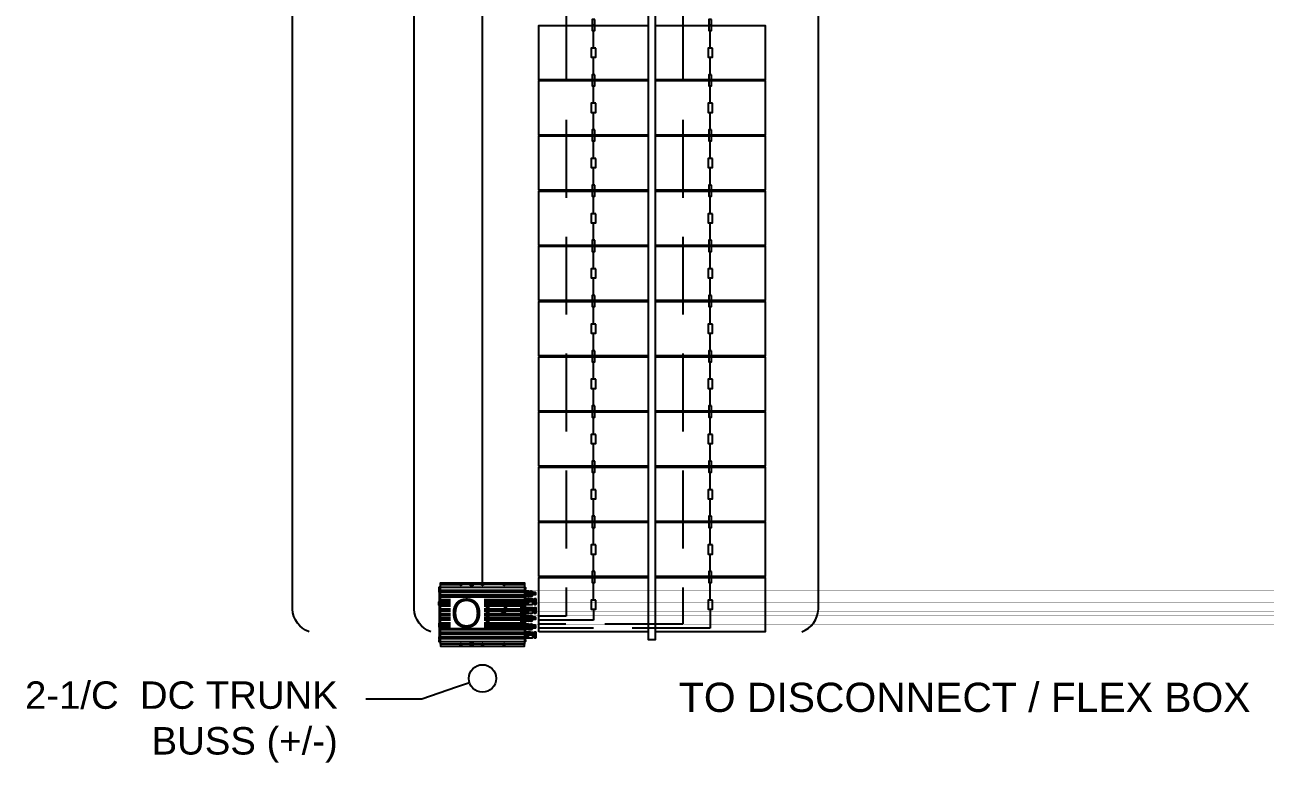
# Model space of a CAD drawing. Header units: inches. Extents: x -4 to 3761, y -12 to 63679.
# Drawn here: x 6.045 to 10.024, y 4.122 to 6.489 of the extents above; entities that cross this region are included whole.
import ezdxf
from ezdxf import colors
from ezdxf.entities.mleader import LeaderData, LeaderLine
from ezdxf.lldxf.tags import DXFTag
from ezdxf.math import Vec2, Vec3

# ---------------------------------------------------------------- set-up
doc = ezdxf.new("R2010")
doc.units = ezdxf.units.IN
doc.header["$MEASUREMENT"] = 0
doc.linetypes.add('HIDDEN', pattern=[0.375, 0.25, -0.125])
for name, color, linetype in [('E-CABL-DF', 10, 'DF_CABLE'), ('E-DC FEEDER', 10, 'DC TRUNK FEEDER'), ('E-HARN-COMP', 8, 'Continuous'), ('E-OPT', 10, 'Continuous'), ('E-TRNK-CABL-NEG', 170, 'HIDDEN'), ('E-TRUNK-CABLE-POS', 10, 'HIDDEN'), ('G-ANNO-TEXT', 1, 'Continuous'), ('PVcase PV Modules (full frames)', 142, 'Continuous')]:
    doc.layers.add(name, color=color, linetype=linetype)
doc.styles.add('NEI-A', font='arial.ttf')
doc.styles.get("Standard").update_dxf_attribs({"font": 'arial.ttf'})
tags = doc.linetypes.add('DC TRUNK FEEDER', pattern='A,0.5,-0.2,["DT",Standard,S=0.1,R=0,X=-0.1,Y=-0.05],-0.2', length=0.9).pattern_tags.tags
tags[6] = DXFTag(74, 10)
doc.linetypes.add('DF_CABLE', pattern='A,1,-0.2,["DF",Standard,S=0.1,R=0,X=-0.1,Y=-0.05],-0.2', length=1.4)

# ---------------------------------------------------------------- blocks, each defined once
blk = doc.blocks.new('HT72-18X (2x39)')
for points in [[(49978.573, 17293.928), (49978.573, 17143.993), (49979.065, 17143.993), (49979.065, 17293.928), (49978.573, 17293.928)], [(49971.076, 17182.276), (49971.076, 17185.993), (49978.573, 17185.993), (49978.573, 17182.276), (49971.076, 17182.276)], [(49979.065, 17182.276), (49979.065, 17185.993), (49986.562, 17185.993), (49986.562, 17182.276), (49979.065, 17182.276)], [(49971.076, 17178.499), (49971.076, 17182.217), (49978.573, 17182.217), (49978.573, 17178.499), (49971.076, 17178.499)], [(49979.065, 17178.499), (49979.065, 17182.217), (49986.562, 17182.217), (49986.562, 17178.499), (49979.065, 17178.499)], [(49971.076, 17174.723), (49971.076, 17178.44), (49978.573, 17178.44), (49978.573, 17174.723), (49971.076, 17174.723)], [(49979.065, 17174.723), (49979.065, 17178.44), (49986.562, 17178.44), (49986.562, 17174.723), (49979.065, 17174.723)], [(49971.076, 17170.947), (49971.076, 17174.664), (49978.573, 17174.664), (49978.573, 17170.947), (49971.076, 17170.947)], [(49979.065, 17170.947), (49979.065, 17174.664), (49986.562, 17174.664), (49986.562, 17170.947), (49979.065, 17170.947)], [(49971.076, 17167.171), (49971.076, 17170.888), (49978.573, 17170.888), (49978.573, 17167.171), (49971.076, 17167.171)], [(49979.065, 17167.171), (49979.065, 17170.888), (49986.562, 17170.888), (49986.562, 17167.171), (49979.065, 17167.171)], [(49971.076, 17163.394), (49971.076, 17167.112), (49978.573, 17167.112), (49978.573, 17163.394), (49971.076, 17163.394)], [(49979.065, 17163.394), (49979.065, 17167.112), (49986.562, 17167.112), (49986.562, 17163.394), (49979.065, 17163.394)], [(49971.076, 17159.618), (49971.076, 17163.335), (49978.573, 17163.335), (49978.573, 17159.618), (49971.076, 17159.618)], [(49979.065, 17159.618), (49979.065, 17163.335), (49986.562, 17163.335), (49986.562, 17159.618), (49979.065, 17159.618)], [(49971.076, 17155.842), (49971.076, 17159.559), (49978.573, 17159.559), (49978.573, 17155.842), (49971.076, 17155.842)], [(49979.065, 17155.842), (49979.065, 17159.559), (49986.562, 17159.559), (49986.562, 17155.842), (49979.065, 17155.842)], [(49971.076, 17152.066), (49971.076, 17155.783), (49978.573, 17155.783), (49978.573, 17152.066), (49971.076, 17152.066)], [(49979.065, 17152.066), (49979.065, 17155.783), (49986.562, 17155.783), (49986.562, 17152.066), (49979.065, 17152.066)], [(49971.076, 17148.289), (49971.076, 17152.007), (49978.573, 17152.007), (49978.573, 17148.289), (49971.076, 17148.289)], [(49979.065, 17148.289), (49979.065, 17152.007), (49986.562, 17152.007), (49986.562, 17148.289), (49979.065, 17148.289)], [(49971.076, 17144.513), (49971.076, 17148.23), (49978.573, 17148.23), (49978.573, 17144.513), (49971.076, 17144.513)], [(49979.065, 17144.513), (49979.065, 17148.23), (49986.562, 17148.23), (49986.562, 17144.513), (49979.065, 17144.513)]]:
    blk.add_lwpolyline(points)
blk = doc.blocks.new('_DotBlank')
at = {"color": 0, "linetype": 'ByBlock', "lineweight": -2}
blk.add_line((-0.5, 0), (-1, 0), dxfattribs=at)
blk.add_circle((0, 0), 0.5, dxfattribs=at)
blk = doc.blocks.new('AMPT-OPTIMIZER')
at = {"layer": 'E-OPT'}
for p, q in [((6.025, 3.759), (6.171, 3.765)), ((6.171, 3.395), (6.171, 3.407)), ((5.883, 3.023), (5.87, 3.023)), ((6.045, 3.13), (6.532, 3.13)), ((6.045, 3.042), (6.532, 3.042)), ((6.532, 3.033), (6.045, 3.033)), ((6.399, 2.897), (6.301, 2.897)), ((5.883, 2.428), (5.87, 2.428)), ((6.025, 2.075), (6.171, 2.081)), ((6.045, 2.534), (6.532, 2.534)), ((6.045, 2.447), (6.532, 2.447)), ((6.532, 2.438), (6.045, 2.438)), ((6.171, 1.71), (6.171, 1.723)), ((6.399, 2.302), (6.301, 2.302)), ((6.025, 1.495), (6.171, 1.5)), ((6.045, 0.85), (6.532, 0.85)), ((6.171, 1.13), (6.171, 1.143)), ((5.883, 0.744), (5.87, 0.744)), ((6.045, 0.763), (6.532, 0.763)), ((6.532, 0.753), (6.045, 0.753)), ((6.399, 0.618), (6.301, 0.618))]:
    blk.add_line(p, q, dxfattribs=at)
for points in [[(0, 4.218), (0, 4.34), (5.73, 4.34), (5.73, 4.218)], [(-0.089, 4.013), (-0.131, 4.013), (-0.131, 3.905), (-0.089, 3.905)], [(-0.089, 3.824), (-0.131, 3.824), (-0.131, 3.717), (-0.089, 3.717)], [(-0.028, 4.028), (0, 4.028)], [(1.325, 0.123), (0, 0.123), (0, 4.218), (1.325, 4.218)], [(0, 4.031), (5.73, 4.031)], [(0, 3.836), (5.73, 3.836)], [(0, 3.805), (5.73, 3.805)], [(0, 3.774), (5.73, 3.774)], [(0, 3.744), (5.73, 3.744)], [(0, 3.713), (5.73, 3.713)], [(0, 3.524), (5.73, 3.524)], [(0, 3.485), (5.73, 3.485)], [(0, 3.453), (5.73, 3.453)], [(0, 3.422), (5.73, 3.422)], [(2.027, 4.218), (1.448, 4.218)], [(2.805, 4.218), (2.226, 4.218)], [(4.28, 4.218), (2.928, 4.218)], [(4.403, 4.218), (5.73, 4.218), (5.73, 0.123), (4.403, 0.123)], [(5.73, 4.037), (5.775, 4.037), (5.775, 0.305), (5.73, 0.305)], [(5.775, 4.013), (5.817, 4.013), (5.817, 3.905), (5.775, 3.905)], [(5.775, 3.824), (5.817, 3.824), (5.817, 3.717), (5.775, 3.717)], [(5.9, 3.444), (5.971, 3.444), (5.971, 3.64), (5.9, 3.64)], [(6.112, 3.683), (6.112, 3.549), (6.112, 3.489)], [(6.171, 3.725), (6.171, 3.777), (6.196, 3.778)], [(6.196, 3.726), (6.196, 3.778), (6.254, 3.756), (6.254, 3.704)], [(-0.089, 2.924), (-0.131, 2.924), (-0.131, 3.032), (-0.089, 3.032)], [(-0.089, 2.8), (-0.131, 2.8), (-0.131, 2.907), (-0.089, 2.907)], [(0, 3.383), (5.73, 3.383)], [(0, 3.199), (5.73, 3.199)], [(0, 3.165), (5.73, 3.165)], [(0, 3.132), (5.73, 3.132)], [(0, 3.097), (5.73, 3.097)], [(0, 3.041), (5.73, 3.041)], [(0, 2.932), (5.73, 2.932)], [(0, 2.908), (5.73, 2.908)], [(0, 2.877), (5.73, 2.877)], [(0, 2.843), (5.73, 2.843)], [(0, 2.808), (5.73, 2.808)], [(0, 2.782), (5.73, 2.782)], [(0, 2.746), (5.73, 2.746)], [(0, 2.548), (5.73, 2.548)], [(5.775, 2.92), (5.817, 2.92), (5.817, 2.813), (5.775, 2.813)], [(5.87, 3.035), (5.87, 3.036), (5.855, 3.036)], [(5.897, 3.036), (5.883, 3.036), (5.883, 3.035)], [(0, 2.514), (5.73, 2.514)], [(0, 2.485), (5.73, 2.485)], [(0, 2.455), (5.73, 2.455)], [(0, 2.421), (5.73, 2.421)], [(0, 2.241), (5.73, 2.241)], [(0, 2.211), (5.73, 2.211)], [(0, 2.173), (5.73, 2.173)], [(0, 2.135), (5.73, 2.135)], [(0, 2.104), (5.73, 2.104)], [(0, 1.925), (5.73, 1.925)], [(0, 1.891), (5.73, 1.891)], [(0, 1.861), (5.73, 1.861)], [(0, 1.832), (5.73, 1.832)], [(0, 1.797), (5.73, 1.797)], [(5.87, 2.439), (5.87, 2.441), (5.855, 2.441)], [(5.897, 2.441), (5.883, 2.441), (5.883, 2.439)], [(5.9, 1.76), (5.971, 1.76), (5.971, 1.956), (5.9, 1.956)], [(6.112, 1.999), (6.112, 1.865), (6.112, 1.805)], [(6.171, 2.041), (6.171, 2.093), (6.196, 2.094)], [(6.196, 2.042), (6.196, 2.094), (6.254, 2.071), (6.254, 2.02)], [(-0.089, 1.541), (-0.131, 1.541), (-0.131, 1.434), (-0.089, 1.434)], [(-0.089, 1.417), (-0.131, 1.417), (-0.131, 1.31), (-0.089, 1.31)], [(0, 1.599), (5.73, 1.599)], [(0, 1.563), (5.73, 1.563)], [(0, 1.537), (5.73, 1.537)], [(0, 1.503), (5.73, 1.503)], [(0, 1.469), (5.73, 1.469)], [(0, 1.437), (5.73, 1.437)], [(0, 1.414), (5.73, 1.414)], [(0, 1.304), (5.73, 1.304)], [(0, 1.248), (5.73, 1.248)], [(0, 1.213), (5.73, 1.213)], [(0, 1.181), (5.73, 1.181)], [(0, 1.146), (5.73, 1.146)], [(0, 0.962), (5.73, 0.962)], [(0, 0.923), (5.73, 0.923)], [(0, 0.892), (5.73, 0.892)], [(0, 0.861), (5.73, 0.861)], [(5.775, 1.527), (5.817, 1.527), (5.817, 1.42), (5.775, 1.42)], [(5.9, 1.18), (5.971, 1.18), (5.971, 1.376), (5.9, 1.376)], [(6.112, 1.419), (6.112, 1.285), (6.112, 1.225)], [(6.171, 1.461), (6.171, 1.513), (6.196, 1.514)], [(6.196, 1.462), (6.196, 1.514), (6.254, 1.491), (6.254, 1.44)], [(-0.089, 0.624), (-0.131, 0.624), (-0.131, 0.517), (-0.089, 0.517)], [(-0.089, 0.433), (-0.131, 0.433), (-0.131, 0.326), (-0.089, 0.326)], [(-0.028, 0.313), (0, 0.313)], [(0, 0.822), (5.73, 0.822)], [(0, 0.633), (5.73, 0.633)], [(0, 0.602), (5.73, 0.602)], [(0, 0.571), (5.73, 0.571)], [(0, 0.54), (5.73, 0.54)], [(0, 0.51), (5.73, 0.51)], [(0, 0.311), (5.73, 0.311)], [(0, 0.123), (0, 0), (5.73, 0), (5.73, 0.123)], [(2.027, 0.123), (1.448, 0.123)], [(2.805, 0.123), (2.226, 0.123)], [(4.28, 0.123), (2.928, 0.123)], [(5.775, 0.624), (5.817, 0.624), (5.817, 0.517), (5.775, 0.517)], [(5.775, 0.433), (5.817, 0.433), (5.817, 0.326), (5.775, 0.326)], [(5.87, 0.755), (5.87, 0.757), (5.855, 0.757)], [(5.897, 0.757), (5.883, 0.757), (5.883, 0.755)]]:
    blk.add_lwpolyline(points, dxfattribs=at)
for points in [[(-0.028, 0.305), (-0.028, 4.037), (-0.089, 4.037), (-0.089, 0.305)], [(5.869, 3.553), (5.869, 3.592), (5.882, 3.592), (5.882, 3.553)], [(1.443, 2.652), (1.478, 2.652), (1.478, 2.634), (1.443, 2.634), (1.443, 2.6), (1.426, 2.6), (1.426, 2.634), (1.391, 2.634), (1.391, 2.652), (1.426, 2.652), (1.426, 2.686), (1.443, 2.686)], [(1.994, 2.652), (2.029, 2.652), (2.029, 2.634), (1.994, 2.634), (1.994, 2.6), (1.977, 2.6), (1.977, 2.634), (1.942, 2.634), (1.942, 2.652), (1.977, 2.652), (1.977, 2.686), (1.994, 2.686)], [(5.855, 3.046), (5.855, 3.035), (5.87, 3.035), (5.87, 3.022), (5.883, 3.022), (5.883, 3.035), (5.897, 3.035), (5.897, 3.046), (5.883, 3.046), (5.883, 3.06), (5.87, 3.06), (5.87, 3.046)], [(1.443, 1.689), (1.478, 1.689), (1.478, 1.706), (1.443, 1.706), (1.443, 1.741), (1.426, 1.741), (1.426, 1.706), (1.391, 1.706), (1.391, 1.689), (1.426, 1.689), (1.426, 1.654), (1.443, 1.654)], [(1.994, 1.689), (2.029, 1.689), (2.029, 1.706), (1.994, 1.706), (1.994, 1.741), (1.977, 1.741), (1.977, 1.706), (1.942, 1.706), (1.942, 1.689), (1.977, 1.689), (1.977, 1.654), (1.994, 1.654)], [(5.855, 2.451), (5.855, 2.439), (5.87, 2.439), (5.87, 2.426), (5.883, 2.426), (5.883, 2.439), (5.897, 2.439), (5.897, 2.451), (5.883, 2.451), (5.883, 2.465), (5.87, 2.465), (5.87, 2.451)], [(5.869, 1.869), (5.869, 1.908), (5.882, 1.908), (5.882, 1.869)], [(5.869, 1.289), (5.869, 1.327), (5.882, 1.327), (5.882, 1.289)], [(5.855, 0.767), (5.855, 0.755), (5.87, 0.755), (5.87, 0.742), (5.883, 0.742), (5.883, 0.755), (5.897, 0.755), (5.897, 0.767), (5.883, 0.767), (5.883, 0.781), (5.87, 0.781), (5.87, 0.767)]]:
    blk.add_lwpolyline(points, close=True, dxfattribs=at)
for points in [[(6.025, 3.707), (6.177, 3.713), (6.171, 3.725), (6.196, 3.726), (6.254, 3.704), (6.254, 3.699, -0.417336), (6.248, 3.693), (6.029, 3.684, 0.407505), (6.025, 3.681)], [(6.025, 3.413), (6.177, 3.407), (6.171, 3.395), (6.196, 3.394), (6.254, 3.416), (6.254, 3.421, 0.417361), (6.248, 3.427), (6.029, 3.436, -0.407434), (6.025, 3.439)], [(6.025, 2.023), (6.177, 2.029), (6.171, 2.041), (6.196, 2.042), (6.254, 2.02), (6.254, 2.015, -0.417336), (6.248, 2.009), (6.029, 2, 0.407505), (6.025, 1.996)], [(6.025, 1.728), (6.177, 1.723), (6.171, 1.71), (6.196, 1.71), (6.254, 1.732), (6.254, 1.737, 0.417361), (6.248, 1.743), (6.029, 1.751, -0.407434), (6.025, 1.755)], [(6.025, 1.443), (6.177, 1.449), (6.171, 1.461), (6.196, 1.462), (6.254, 1.44), (6.254, 1.434, -0.417336), (6.248, 1.428), (6.029, 1.42, 0.407505), (6.025, 1.416)], [(6.025, 1.148), (6.177, 1.143), (6.171, 1.13), (6.196, 1.129), (6.254, 1.152), (6.254, 1.157, 0.417361), (6.248, 1.163), (6.029, 1.171, -0.407434), (6.025, 1.175)]]:
    blk.add_lwpolyline(points, format="xyb", dxfattribs=at)
for centre, radius in [((1.386, 4.218), 0.0616), ((2.126, 4.218), 0.0994), ((2.126, 4.218), 0.0473), ((2.866, 4.218), 0.0616), ((4.341, 4.218), 0.0616), ((2.126, 4.218), 0.0136), ((5.874, 3.572), 0.0426), ((1.435, 2.643), 0.0939), ((1.986, 2.643), 0.0939), ((5.877, 3.04), 0.0426), ((1.435, 1.697), 0.0939), ((1.986, 1.697), 0.0939), ((5.874, 1.888), 0.0426), ((5.877, 2.444), 0.0426), ((5.874, 1.308), 0.0426), ((1.386, 0.123), 0.0616), ((2.126, 0.123), 0.0994), ((2.126, 0.123), 0.0473), ((2.126, 0.123), 0.0136), ((2.866, 0.123), 0.0616), ((4.341, 0.123), 0.0616), ((5.877, 0.76), 0.0426)]:
    blk.add_circle(centre, radius, dxfattribs=at)
for points, degree, knots in [([(5.817, 3.781), (6.025, 3.781), (6.025, 3.691), (6.025, 3.685), (6.025, 3.588), (6.025, 3.496), (6.025, 3.399), (6.025, 3.395), (6.025, 3.39), (5.775, 3.39)], 1, [0.137833, 0.137833, 0.8295, 1.8295, 2.8295, 3.8295, 4.781137, 5.781137, 6.781137, 7.781137, 8.528711, 8.528711]), ([(5.9, 3.606), (5.9, 3.617), (5.9, 3.629), (5.9, 3.64), (5.892, 3.644), (5.876, 3.652), (5.842, 3.667), (5.817, 3.678), (5.8, 3.685), (5.8, 3.686), (5.798, 3.686), (5.795, 3.688), (5.794, 3.689), (5.793, 3.69), (5.793, 3.691), (5.793, 3.691), (5.793, 3.592), (5.793, 3.494), (5.793, 3.395), (5.793, 3.395), (5.793, 3.395), (5.794, 3.396), (5.796, 3.397), (5.798, 3.398), (5.8, 3.399), (5.8, 3.399), (5.817, 3.406), (5.842, 3.417), (5.876, 3.432), (5.892, 3.44), (5.9, 3.444), (5.9, 3.475), (5.9, 3.507), (5.9, 3.539)], 3, [0, 0, 0, 0, 0.175489, 0.175489, 0.175489, 0.425436, 0.675194, 1.175489, 1.175489, 1.175489, 1.339863, 1.811084, 1.995544, 2.099777, 2.175489, 2.175489, 2.175489, 3.175489, 3.175489, 3.175489, 3.20703, 3.28519, 3.460771, 3.984033, 4.175489, 4.175489, 4.175489, 4.676213, 4.925949, 5.175489, 5.175489, 5.175489, 5.657834, 5.657834, 5.657834, 5.657834]), ([(5.971, 3.64), (5.976, 3.636), (5.986, 3.629), (6, 3.616), (6.011, 3.605), (6.02, 3.596), (6.024, 3.591), (6.025, 3.588), (6.025, 3.557), (6.025, 3.527), (6.025, 3.496), (6.024, 3.493), (6.02, 3.489), (6.012, 3.479), (6, 3.468), (5.986, 3.456), (5.976, 3.448), (5.971, 3.444)], 3, [0, 0, 0, 0, 0.249655, 0.499064, 0.749429, 0.874826, 1, 1, 1, 2, 2, 2, 2.121887, 2.244534, 2.492906, 2.745645, 3, 3, 3, 3]), ([(6.496, 3.659), (6.496, 3.659), (6.496, 3.659), (6.496, 3.658), (6.496, 3.657), (6.496, 3.655), (6.496, 3.654), (6.496, 3.653), (6.496, 3.655), (6.497, 3.657), (6.496, 3.66), (6.496, 3.663), (6.495, 3.664), (6.494, 3.665), (6.493, 3.667), (6.491, 3.668), (6.49, 3.668), (6.489, 3.668), (6.487, 3.669), (6.486, 3.669), (6.486, 3.669), (6.366, 3.669), (6.246, 3.669), (6.125, 3.669)], 3, [0, 0, 0, 0, 0.00679, 0.082907, 0.273787, 0.579512, 1, 1, 1, 1.184323, 1.369552, 1.431018, 1.494647, 1.57509, 1.669545, 1.75354, 1.803206, 1.860768, 1.942971, 2, 2, 2, 3, 3, 3, 3]), ([(6.125, 3.638), (6.246, 3.638), (6.366, 3.638), (6.486, 3.638), (6.487, 3.638), (6.488, 3.638), (6.49, 3.638), (6.491, 3.639), (6.493, 3.64), (6.494, 3.641), (6.495, 3.642), (6.496, 3.644), (6.497, 3.648), (6.497, 3.651), (6.496, 3.653), (6.496, 3.652), (6.496, 3.649), (6.496, 3.644), (6.496, 3.639), (6.496, 3.635), (6.496, 3.631), (6.496, 3.626), (6.496, 3.62), (6.496, 3.614), (6.496, 3.607), (6.496, 3.6), (6.496, 3.592), (6.496, 3.585), (6.496, 3.578), (6.496, 3.571), (6.496, 3.565), (6.496, 3.56), (6.496, 3.558), (6.496, 3.555), (6.496, 3.55), (6.496, 3.542), (6.496, 3.536), (6.496, 3.532), (6.496, 3.529), (6.496, 3.525), (6.496, 3.522), (6.496, 3.519), (6.496, 3.516), (6.496, 3.514), (6.496, 3.513), (6.496, 3.513), (6.496, 3.513)], 3, [0, 0, 0, 0, 1, 1, 1, 1.083046, 1.158085, 1.262935, 1.337098, 1.402233, 1.482349, 1.555826, 1.696592, 2, 2, 2, 2.04231, 2.094742, 2.1573, 2.195082, 2.234864, 2.276646, 2.343067, 2.413996, 2.488015, 2.563526, 2.640518, 2.718997, 2.791295, 2.862229, 2.931799, 3, 3, 3, 3.1834, 3.352569, 3.507508, 3.584771, 3.655787, 3.720526, 3.805907, 3.877192, 3.933172, 3.972439, 3.994995, 4, 4, 4, 4]), ([(6.495, 3.507), (6.494, 3.507), (6.494, 3.506), (6.493, 3.505), (6.491, 3.504), (6.489, 3.503), (6.487, 3.503), (6.486, 3.503), (6.486, 3.503), (6.366, 3.503), (6.246, 3.503), (6.125, 3.503)], 3, [0, 0, 0, 0, 0.056801, 0.266575, 0.453065, 0.690822, 0.873365, 1, 1, 1, 2, 2, 2, 2]), ([(6.495, 3.665), (6.495, 3.665), (6.495, 3.664), (6.495, 3.663), (6.496, 3.663), (6.496, 3.662), (6.496, 3.661), (6.496, 3.66), (6.496, 3.66), (6.496, 3.659), (6.496, 3.659)], 3, [0, 0, 0, 0, 0.122148, 0.248297, 0.373015, 0.498504, 0.624821, 0.749092, 0.874878, 1, 1, 1, 1]), ([(6.496, 3.513), (6.496, 3.513), (6.496, 3.512), (6.496, 3.511), (6.496, 3.511), (6.496, 3.51), (6.496, 3.509), (6.495, 3.508), (6.495, 3.508), (6.495, 3.507), (6.495, 3.507)], 3, [0, 0, 0, 0, 0.125061, 0.250714, 0.374997, 0.501326, 0.626689, 0.751419, 0.874759, 1, 1, 1, 1]), ([(6.405, 3.219), (6.405, 3.218), (6.405, 3.216), (6.405, 3.183), (6.301, 3.183), (6.301, 3.195), (6.301, 3.204), (6.282, 3.224), (5.775, 3.224)], 1, [0, 0, 1, 2, 3, 4, 5, 6, 7, 7.955035, 7.955035]), ([(6.405, 2.624), (6.405, 2.623), (6.405, 2.62), (6.405, 2.588), (6.301, 2.588), (6.301, 2.6), (6.301, 2.609), (6.282, 2.628), (5.775, 2.628)], 1, [0, 0, 1, 2, 3, 4, 5, 6, 7, 7.955035, 7.955035]), ([(5.928, 3.173), (5.912, 3.181), (5.881, 3.196), (5.85, 3.209), (5.834, 3.216), (5.833, 3.216), (5.832, 3.217), (5.83, 3.217), (5.828, 3.219), (5.827, 3.219), (5.827, 3.219), (5.827, 3.219), (5.827, 3.127), (5.827, 3.034), (5.827, 2.942), (5.827, 2.942), (5.827, 2.942), (5.828, 2.943), (5.829, 2.945), (5.832, 2.946), (5.833, 2.947), (5.834, 2.947), (5.85, 2.954), (5.881, 2.967), (5.912, 2.982), (5.928, 2.989), (5.967, 2.989), (6.006, 2.989), (6.045, 2.989), (6.045, 3.051), (6.045, 3.112), (6.045, 3.173), (6.006, 3.173), (5.967, 3.173), (5.928, 3.173), (5.928, 3.112), (5.928, 3.051), (5.928, 2.989)], 3, [0, 0, 0, 0, 0.499249, 1, 1, 1, 1.191456, 1.714328, 1.889909, 1.968408, 2, 2, 2, 3, 3, 3, 3.075721, 3.180211, 3.36466, 3.835604, 4, 4, 4, 4.500323, 5, 5, 5, 6, 6, 6, 7, 7, 7, 8, 8, 8, 9, 9, 9, 9]), ([(5.928, 2.578), (5.912, 2.585), (5.881, 2.6), (5.85, 2.614), (5.834, 2.62), (5.833, 2.62), (5.832, 2.621), (5.83, 2.622), (5.828, 2.623), (5.827, 2.623), (5.827, 2.624), (5.827, 2.624), (5.827, 2.531), (5.827, 2.439), (5.827, 2.346), (5.827, 2.346), (5.827, 2.347), (5.828, 2.348), (5.829, 2.349), (5.832, 2.351), (5.833, 2.351), (5.834, 2.351), (5.85, 2.358), (5.881, 2.372), (5.912, 2.386), (5.928, 2.394), (5.967, 2.394), (6.006, 2.394), (6.045, 2.394), (6.045, 2.455), (6.045, 2.517), (6.045, 2.578), (6.006, 2.578), (5.967, 2.578), (5.928, 2.578), (5.928, 2.517), (5.928, 2.455), (5.928, 2.394)], 3, [0, 0, 0, 0, 0.499249, 1, 1, 1, 1.191456, 1.714328, 1.889909, 1.968408, 2, 2, 2, 3, 3, 3, 3.075721, 3.180211, 3.36466, 3.835604, 4, 4, 4, 4.500323, 5, 5, 5, 6, 6, 6, 7, 7, 7, 8, 8, 8, 9, 9, 9, 9]), ([(6.282, 3.224), (6.282, 3.222), (6.282, 3.221), (6.282, 3.219), (6.282, 3.219), (6.282, 3.219), (6.283, 3.218), (6.283, 3.217), (6.284, 3.216), (6.284, 3.216), (6.29, 3.209), (6.296, 3.202), (6.301, 3.195)], 3, [0, 0, 0, 0, 1, 1, 1, 1.133744, 1.328934, 1.783703, 2, 2, 2, 3, 3, 3, 3]), ([(6.301, 2.967), (6.296, 2.96), (6.29, 2.954), (6.284, 2.947), (6.284, 2.947), (6.283, 2.946), (6.282, 2.944), (6.282, 2.943), (6.282, 2.942), (6.282, 2.942), (6.282, 2.913), (6.282, 2.885), (6.282, 2.857), (6.288, 2.863), (6.295, 2.87), (6.301, 2.876), (6.301, 2.907), (6.301, 2.937), (6.301, 2.967), (6.301, 2.971), (6.301, 2.975), (6.301, 2.979), (6.336, 2.979), (6.37, 2.979), (6.405, 2.979)], 3, [0, 0, 0, 0, 1, 1, 1, 1.158896, 1.546272, 1.765764, 2, 2, 2, 3, 3, 3, 4, 4, 4, 5, 5, 5, 6, 6, 6, 7, 7, 7, 7]), ([(6.282, 2.628), (6.282, 2.627), (6.282, 2.625), (6.282, 2.624), (6.282, 2.624), (6.282, 2.623), (6.283, 2.622), (6.283, 2.621), (6.284, 2.62), (6.284, 2.62), (6.29, 2.614), (6.296, 2.607), (6.301, 2.6)], 3, [0, 0, 0, 0, 1, 1, 1, 1.133744, 1.328934, 1.783703, 2, 2, 2, 3, 3, 3, 3]), ([(5.775, 2.097), (6.025, 2.097), (6.025, 2.007), (6.025, 2.001), (6.025, 1.904), (6.025, 1.812), (6.025, 1.715), (6.025, 1.711), (6.025, 1.706), (5.775, 1.706)], 1, [0, 0, 0.8295, 1.8295, 2.8295, 3.8295, 4.781137, 5.781137, 6.781137, 7.781137, 8.528711, 8.528711]), ([(5.9, 1.922), (5.9, 1.933), (5.9, 1.945), (5.9, 1.956), (5.892, 1.96), (5.876, 1.968), (5.842, 1.983), (5.817, 1.994), (5.8, 2.001), (5.8, 2.001), (5.798, 2.002), (5.795, 2.003), (5.794, 2.005), (5.793, 2.006), (5.793, 2.007), (5.793, 2.007), (5.793, 1.908), (5.793, 1.81), (5.793, 1.711), (5.793, 1.711), (5.793, 1.711), (5.794, 1.712), (5.796, 1.713), (5.798, 1.714), (5.8, 1.714), (5.8, 1.715), (5.817, 1.722), (5.842, 1.733), (5.876, 1.748), (5.892, 1.756), (5.9, 1.76), (5.9, 1.791), (5.9, 1.823), (5.9, 1.854)], 3, [0, 0, 0, 0, 0.175489, 0.175489, 0.175489, 0.425436, 0.675194, 1.175489, 1.175489, 1.175489, 1.339863, 1.811084, 1.995544, 2.099777, 2.175489, 2.175489, 2.175489, 3.175489, 3.175489, 3.175489, 3.20703, 3.28519, 3.460771, 3.984033, 4.175489, 4.175489, 4.175489, 4.676213, 4.925949, 5.175489, 5.175489, 5.175489, 5.657834, 5.657834, 5.657834, 5.657834]), ([(5.971, 1.956), (5.976, 1.952), (5.986, 1.944), (6, 1.932), (6.011, 1.921), (6.02, 1.912), (6.024, 1.907), (6.025, 1.904), (6.025, 1.873), (6.025, 1.843), (6.025, 1.812), (6.024, 1.809), (6.02, 1.805), (6.012, 1.795), (6, 1.784), (5.986, 1.772), (5.976, 1.764), (5.971, 1.76)], 3, [0, 0, 0, 0, 0.249655, 0.499064, 0.749429, 0.874826, 1, 1, 1, 2, 2, 2, 2.121887, 2.244534, 2.492906, 2.745645, 3, 3, 3, 3]), ([(6.496, 1.975), (6.496, 1.975), (6.496, 1.975), (6.496, 1.974), (6.496, 1.973), (6.496, 1.971), (6.496, 1.97), (6.496, 1.969), (6.496, 1.97), (6.497, 1.973), (6.496, 1.976), (6.496, 1.978), (6.495, 1.98), (6.494, 1.981), (6.493, 1.983), (6.491, 1.983), (6.49, 1.984), (6.489, 1.984), (6.487, 1.985), (6.486, 1.985), (6.486, 1.985), (6.366, 1.985), (6.246, 1.985), (6.125, 1.985)], 3, [0, 0, 0, 0, 0.00679, 0.082907, 0.273787, 0.579512, 1, 1, 1, 1.184323, 1.369552, 1.431018, 1.494647, 1.57509, 1.669545, 1.75354, 1.803206, 1.860768, 1.942971, 2, 2, 2, 3, 3, 3, 3]), ([(6.125, 1.954), (6.246, 1.954), (6.366, 1.954), (6.486, 1.954), (6.487, 1.954), (6.488, 1.954), (6.49, 1.954), (6.491, 1.955), (6.493, 1.956), (6.494, 1.957), (6.495, 1.958), (6.496, 1.96), (6.497, 1.964), (6.497, 1.967), (6.496, 1.969), (6.496, 1.968), (6.496, 1.965), (6.496, 1.96), (6.496, 1.955), (6.496, 1.951), (6.496, 1.947), (6.496, 1.942), (6.496, 1.936), (6.496, 1.93), (6.496, 1.923), (6.496, 1.915), (6.496, 1.908), (6.496, 1.901), (6.496, 1.894), (6.496, 1.887), (6.496, 1.88), (6.496, 1.876), (6.496, 1.874), (6.496, 1.871), (6.496, 1.866), (6.496, 1.858), (6.496, 1.852), (6.496, 1.848), (6.496, 1.844), (6.496, 1.841), (6.496, 1.838), (6.496, 1.835), (6.496, 1.832), (6.496, 1.83), (6.496, 1.829), (6.496, 1.829), (6.496, 1.829)], 3, [0, 0, 0, 0, 1, 1, 1, 1.083046, 1.158085, 1.262935, 1.337098, 1.402233, 1.482349, 1.555826, 1.696592, 2, 2, 2, 2.04231, 2.094742, 2.1573, 2.195082, 2.234864, 2.276646, 2.343067, 2.413996, 2.488015, 2.563526, 2.640518, 2.718997, 2.791295, 2.862229, 2.931799, 3, 3, 3, 3.1834, 3.352569, 3.507508, 3.584771, 3.655787, 3.720526, 3.805907, 3.877192, 3.933172, 3.972439, 3.994995, 4, 4, 4, 4]), ([(6.495, 1.823), (6.494, 1.823), (6.494, 1.822), (6.493, 1.821), (6.491, 1.82), (6.489, 1.819), (6.487, 1.819), (6.486, 1.819), (6.486, 1.819), (6.366, 1.819), (6.246, 1.819), (6.125, 1.819)], 3, [0, 0, 0, 0, 0.056801, 0.266575, 0.453065, 0.690822, 0.873365, 1, 1, 1, 2, 2, 2, 2]), ([(6.301, 2.372), (6.296, 2.365), (6.29, 2.358), (6.284, 2.351), (6.284, 2.351), (6.283, 2.35), (6.282, 2.349), (6.282, 2.347), (6.282, 2.347), (6.282, 2.346), (6.282, 2.318), (6.282, 2.29), (6.282, 2.261), (6.288, 2.268), (6.295, 2.275), (6.301, 2.281), (6.301, 2.311), (6.301, 2.341), (6.301, 2.372), (6.301, 2.376), (6.301, 2.38), (6.301, 2.384), (6.336, 2.384), (6.37, 2.384), (6.405, 2.384)], 3, [0, 0, 0, 0, 1, 1, 1, 1.158896, 1.546272, 1.765764, 2, 2, 2, 3, 3, 3, 4, 4, 4, 5, 5, 5, 6, 6, 6, 7, 7, 7, 7]), ([(6.495, 1.981), (6.495, 1.98), (6.495, 1.98), (6.495, 1.979), (6.496, 1.979), (6.496, 1.978), (6.496, 1.977), (6.496, 1.976), (6.496, 1.975), (6.496, 1.975), (6.496, 1.975)], 3, [0, 0, 0, 0, 0.122148, 0.248297, 0.373015, 0.498504, 0.624821, 0.749092, 0.874878, 1, 1, 1, 1]), ([(6.496, 1.829), (6.496, 1.829), (6.496, 1.828), (6.496, 1.827), (6.496, 1.826), (6.496, 1.826), (6.496, 1.825), (6.495, 1.824), (6.495, 1.823), (6.495, 1.823), (6.495, 1.823)], 3, [0, 0, 0, 0, 0.125061, 0.250714, 0.374997, 0.501326, 0.626689, 0.751419, 0.874759, 1, 1, 1, 1]), ([(5.817, 1.517), (6.025, 1.517), (6.025, 1.427), (6.025, 1.421), (6.025, 1.324), (6.025, 1.232), (6.025, 1.135), (6.025, 1.131), (6.025, 1.126), (5.775, 1.126)], 1, [0.137833, 0.137833, 0.8295, 1.8295, 2.8295, 3.8295, 4.781137, 5.781137, 6.781137, 7.781137, 8.528711, 8.528711]), ([(6.405, 0.94), (6.405, 0.938), (6.405, 0.936), (6.405, 0.904), (6.301, 0.904), (6.301, 0.916), (6.301, 0.924), (6.282, 0.944), (5.775, 0.944)], 1, [0, 0, 1, 2, 3, 4, 5, 6, 7, 7.955035, 7.955035]), ([(5.793, 1.131), (5.793, 1.131), (5.793, 1.131), (5.794, 1.132), (5.796, 1.133), (5.798, 1.134), (5.8, 1.134), (5.8, 1.135), (5.817, 1.142), (5.842, 1.152), (5.876, 1.168), (5.892, 1.176), (5.9, 1.18), (5.9, 1.211), (5.9, 1.243), (5.9, 1.274)], 3, [2, 2, 2, 2, 2.031541, 2.109701, 2.285282, 2.808544, 3, 3, 3, 3.500724, 3.75046, 4, 4, 4, 4.482346, 4.482346, 4.482346, 4.482346]), ([(5.9, 1.342), (5.9, 1.353), (5.9, 1.365), (5.9, 1.376), (5.892, 1.38), (5.876, 1.388), (5.843, 1.403), (5.819, 1.413), (5.803, 1.42)], 3, [4.824511, 4.824511, 4.824511, 4.824511, 5, 5, 5, 5.249947, 5.499706, 5.975484, 5.975484, 5.975484, 5.975484]), ([(5.928, 0.894), (5.912, 0.901), (5.881, 0.916), (5.85, 0.929), (5.834, 0.936), (5.833, 0.936), (5.832, 0.937), (5.83, 0.938), (5.828, 0.939), (5.827, 0.939), (5.827, 0.94), (5.827, 0.94), (5.827, 0.847), (5.827, 0.755), (5.827, 0.662), (5.827, 0.662), (5.827, 0.663), (5.828, 0.664), (5.829, 0.665), (5.832, 0.666), (5.833, 0.667), (5.834, 0.667), (5.85, 0.674), (5.881, 0.687), (5.912, 0.702), (5.928, 0.71), (5.967, 0.71), (6.006, 0.71), (6.045, 0.71), (6.045, 0.771), (6.045, 0.832), (6.045, 0.894), (6.006, 0.894), (5.967, 0.894), (5.928, 0.894), (5.928, 0.832), (5.928, 0.771), (5.928, 0.71)], 3, [0, 0, 0, 0, 0.499249, 1, 1, 1, 1.191456, 1.714328, 1.889909, 1.968408, 2, 2, 2, 3, 3, 3, 3.075721, 3.180211, 3.36466, 3.835604, 4, 4, 4, 4.500323, 5, 5, 5, 6, 6, 6, 7, 7, 7, 8, 8, 8, 9, 9, 9, 9]), ([(5.971, 1.376), (5.976, 1.372), (5.986, 1.364), (6, 1.352), (6.011, 1.341), (6.02, 1.331), (6.024, 1.327), (6.025, 1.324), (6.025, 1.293), (6.025, 1.262), (6.025, 1.232), (6.024, 1.229), (6.02, 1.224), (6.012, 1.215), (6, 1.204), (5.986, 1.192), (5.976, 1.184), (5.971, 1.18)], 3, [0, 0, 0, 0, 0.249655, 0.499064, 0.749429, 0.874826, 1, 1, 1, 2, 2, 2, 2.121887, 2.244534, 2.492906, 2.745645, 3, 3, 3, 3]), ([(6.496, 1.395), (6.496, 1.395), (6.496, 1.395), (6.496, 1.394), (6.496, 1.393), (6.496, 1.391), (6.496, 1.39), (6.496, 1.389), (6.496, 1.39), (6.497, 1.393), (6.496, 1.396), (6.496, 1.398), (6.495, 1.4), (6.494, 1.401), (6.493, 1.402), (6.491, 1.403), (6.49, 1.404), (6.489, 1.404), (6.487, 1.404), (6.486, 1.404), (6.486, 1.404), (6.366, 1.404), (6.246, 1.404), (6.125, 1.404)], 3, [0, 0, 0, 0, 0.00679, 0.082907, 0.273787, 0.579512, 1, 1, 1, 1.184323, 1.369552, 1.431018, 1.494647, 1.57509, 1.669545, 1.75354, 1.803206, 1.860768, 1.942971, 2, 2, 2, 3, 3, 3, 3]), ([(6.125, 1.374), (6.246, 1.374), (6.366, 1.374), (6.486, 1.374), (6.487, 1.374), (6.488, 1.374), (6.49, 1.374), (6.491, 1.375), (6.493, 1.376), (6.494, 1.377), (6.495, 1.378), (6.496, 1.38), (6.497, 1.384), (6.497, 1.387), (6.496, 1.389), (6.496, 1.388), (6.496, 1.385), (6.496, 1.38), (6.496, 1.375), (6.496, 1.37), (6.496, 1.367), (6.496, 1.362), (6.496, 1.356), (6.496, 1.35), (6.496, 1.343), (6.496, 1.335), (6.496, 1.328), (6.496, 1.321), (6.496, 1.314), (6.496, 1.307), (6.496, 1.3), (6.496, 1.296), (6.496, 1.294), (6.496, 1.291), (6.496, 1.286), (6.496, 1.278), (6.496, 1.272), (6.496, 1.268), (6.496, 1.264), (6.496, 1.261), (6.496, 1.258), (6.496, 1.254), (6.496, 1.252), (6.496, 1.25), (6.496, 1.249), (6.496, 1.249), (6.496, 1.249)], 3, [0, 0, 0, 0, 1, 1, 1, 1.083046, 1.158085, 1.262935, 1.337098, 1.402233, 1.482349, 1.555826, 1.696592, 2, 2, 2, 2.04231, 2.094742, 2.1573, 2.195082, 2.234864, 2.276646, 2.343067, 2.413996, 2.488015, 2.563526, 2.640518, 2.718997, 2.791295, 2.862229, 2.931799, 3, 3, 3, 3.1834, 3.352569, 3.507508, 3.584771, 3.655787, 3.720526, 3.805907, 3.877192, 3.933172, 3.972439, 3.994995, 4, 4, 4, 4]), ([(6.495, 1.243), (6.494, 1.243), (6.494, 1.242), (6.493, 1.241), (6.491, 1.24), (6.489, 1.239), (6.487, 1.239), (6.486, 1.239), (6.486, 1.239), (6.366, 1.239), (6.246, 1.239), (6.125, 1.239)], 3, [0, 0, 0, 0, 0.056801, 0.266575, 0.453065, 0.690822, 0.873365, 1, 1, 1, 2, 2, 2, 2]), ([(6.282, 0.944), (6.282, 0.943), (6.282, 0.941), (6.282, 0.94), (6.282, 0.939), (6.282, 0.939), (6.283, 0.938), (6.283, 0.937), (6.284, 0.936), (6.284, 0.936), (6.29, 0.929), (6.296, 0.923), (6.301, 0.916)], 3, [0, 0, 0, 0, 1, 1, 1, 1.133744, 1.328934, 1.783703, 2, 2, 2, 3, 3, 3, 3]), ([(6.495, 1.401), (6.495, 1.4), (6.495, 1.4), (6.495, 1.399), (6.496, 1.398), (6.496, 1.398), (6.496, 1.397), (6.496, 1.396), (6.496, 1.395), (6.496, 1.395), (6.496, 1.395)], 3, [0, 0, 0, 0, 0.122148, 0.248297, 0.373015, 0.498504, 0.624821, 0.749092, 0.874878, 1, 1, 1, 1]), ([(6.496, 1.249), (6.496, 1.248), (6.496, 1.248), (6.496, 1.247), (6.496, 1.246), (6.496, 1.246), (6.496, 1.245), (6.495, 1.244), (6.495, 1.243), (6.495, 1.243), (6.495, 1.243)], 3, [0, 0, 0, 0, 0.125061, 0.250714, 0.374997, 0.501326, 0.626689, 0.751419, 0.874759, 1, 1, 1, 1]), ([(6.301, 0.688), (6.296, 0.681), (6.29, 0.674), (6.284, 0.667), (6.284, 0.667), (6.283, 0.666), (6.282, 0.665), (6.282, 0.663), (6.282, 0.662), (6.282, 0.662), (6.282, 0.634), (6.282, 0.606), (6.282, 0.577), (6.288, 0.584), (6.295, 0.59), (6.301, 0.597), (6.301, 0.627), (6.301, 0.657), (6.301, 0.688), (6.301, 0.692), (6.301, 0.696), (6.301, 0.7), (6.336, 0.7), (6.37, 0.7), (6.405, 0.7)], 3, [0, 0, 0, 0, 1, 1, 1, 1.158896, 1.546272, 1.765764, 2, 2, 2, 3, 3, 3, 4, 4, 4, 5, 5, 5, 6, 6, 6, 7, 7, 7, 7])]:
    blk.add_open_spline(points, degree=degree, knots=knots, dxfattribs=at)
for points in [[(6.026, 3.683), (6.112, 3.683), (6.125, 3.669), (6.125, 3.638), (6.125, 3.503), (6.125, 3.502), (6.112, 3.489), (6.025, 3.489)], [(6.254, 3.756), (6.254, 3.75), (6.254, 3.75), (6.254, 3.698)], [(5.817, 2.857), (6.282, 2.857)], [(6.045, 3.122), (6.532, 3.122), (6.532, 3.13), (6.532, 3.216), (6.532, 3.219), (6.532, 3.224), (6.405, 3.224), (6.399, 3.218), (6.399, 3.213), (6.405, 3.219), (6.405, 3.224)], [(6.045, 2.526), (6.532, 2.526), (6.532, 2.534), (6.532, 2.62), (6.532, 2.624), (6.532, 2.628), (6.405, 2.628), (6.399, 2.622), (6.399, 2.618), (6.405, 2.624), (6.405, 2.628)], [(6.405, 3.218), (6.399, 3.213), (6.399, 3.183)], [(6.405, 2.944), (6.405, 2.947), (6.405, 2.979), (6.399, 2.977), (6.399, 2.945), (6.405, 2.944), (6.405, 2.942), (6.405, 2.857), (6.532, 2.857), (6.532, 2.942), (6.532, 2.947), (6.532, 3.033), (6.532, 3.042), (6.532, 3.122)], [(6.399, 2.945), (6.399, 2.863), (6.405, 2.857)], [(6.405, 2.623), (6.399, 2.618), (6.399, 2.588)], [(5.775, 2.261), (6.282, 2.261)], [(6.026, 1.999), (6.112, 1.999), (6.125, 1.985), (6.125, 1.954), (6.125, 1.819), (6.125, 1.818), (6.112, 1.805), (6.025, 1.805)], [(6.254, 2.071), (6.254, 2.066), (6.254, 2.066), (6.254, 2.014)], [(6.405, 2.349), (6.405, 2.351), (6.405, 2.384), (6.399, 2.382), (6.399, 2.349), (6.405, 2.349), (6.405, 2.346), (6.405, 2.261), (6.532, 2.261), (6.532, 2.346), (6.532, 2.351), (6.532, 2.438), (6.532, 2.447), (6.532, 2.526)], [(6.399, 2.349), (6.399, 2.267), (6.405, 2.261)], [(6.026, 1.419), (6.112, 1.419), (6.125, 1.405), (6.125, 1.374), (6.125, 1.239), (6.125, 1.238), (6.112, 1.225), (6.025, 1.225)], [(6.045, 0.842), (6.532, 0.842), (6.532, 0.85), (6.532, 0.936), (6.532, 0.94), (6.532, 0.944), (6.405, 0.944), (6.399, 0.938), (6.399, 0.934), (6.405, 0.94), (6.405, 0.944)], [(6.254, 1.491), (6.254, 1.486), (6.254, 1.486), (6.254, 1.434)], [(6.405, 0.938), (6.399, 0.934), (6.399, 0.904)], [(5.817, 0.577), (6.282, 0.577)], [(6.405, 0.665), (6.405, 0.667), (6.405, 0.7), (6.399, 0.697), (6.399, 0.665), (6.405, 0.665), (6.405, 0.662), (6.405, 0.577), (6.532, 0.577), (6.532, 0.662), (6.532, 0.667), (6.532, 0.753), (6.532, 0.763), (6.532, 0.842)], [(6.399, 0.665), (6.399, 0.583), (6.405, 0.577)]]:
    blk.add_open_spline(points, degree=1, dxfattribs=at)
for points in [[(6.026, 3.489), (6.027, 3.487), (6.029, 3.487), (6.139, 3.483), (6.248, 3.479), (6.254, 3.479), (6.254, 3.473), (6.254, 3.447), (6.254, 3.422)], [(6.026, 1.805), (6.027, 1.803), (6.029, 1.803), (6.139, 1.799), (6.248, 1.795), (6.254, 1.795), (6.254, 1.789), (6.254, 1.763), (6.254, 1.737)], [(6.026, 1.225), (6.027, 1.223), (6.029, 1.223), (6.139, 1.219), (6.248, 1.215), (6.254, 1.215), (6.254, 1.209), (6.254, 1.183), (6.254, 1.157)]]:
    blk.add_rational_spline(points, [1, 0.907480128539, 1, 1, 1, 0.717204342147, 1, 1, 1], degree=2, knots=[0, 0, 0, 0.8671, 0.8671, 1.8671, 1.8671, 3.409128, 3.409128, 4.409128, 4.409128, 4.409128], dxfattribs=at)
at = {"layer": 'E-OPT', "insert": (0.684, 3.255), "char_height": 2, "width": 2.28503, "attachment_point": 1, "bg_fill": 3, "box_fill_scale": 1, "bg_fill_color": 256, "bg_fill_transparency": 0}
blk.add_mtext('OPT', dxfattribs=at)

msp = doc.modelspace()

# ---------------------------------------------------------------- linework, layer by layer
at = {"layer": 'E-DC FEEDER', "flags": 128}
msp.add_lwpolyline([(7.5136, 4.7005), (7.5136, 13.8622)], dxfattribs=at)
at = {"layer": 'E-HARN-COMP'}
for points in [[(7.8742, 6.5064), (7.8652, 6.5064), (7.8652, 6.4886), (7.8742, 6.4886)], [(7.8742, 6.4886), (7.8652, 6.4886), (7.8652, 6.4708), (7.8742, 6.4708)], [(8.2487, 6.5064), (8.2396, 6.5064), (8.2396, 6.4886), (8.2487, 6.4886)], [(8.2487, 6.4886), (8.2396, 6.4886), (8.2396, 6.4708), (8.2487, 6.4708)], [(7.8768, 6.4147), (7.8626, 6.4147), (7.8626, 6.3855), (7.8768, 6.3855)], [(8.2512, 6.4147), (8.2371, 6.4147), (8.2371, 6.3855), (8.2512, 6.3855)], [(7.8742, 6.3294), (7.8652, 6.3294), (7.8652, 6.3116), (7.8742, 6.3116)], [(8.2487, 6.3294), (8.2396, 6.3294), (8.2396, 6.3116), (8.2487, 6.3116)], [(7.8742, 6.3116), (7.8652, 6.3116), (7.8652, 6.2938), (7.8742, 6.2938)], [(8.2487, 6.3116), (8.2396, 6.3116), (8.2396, 6.2938), (8.2487, 6.2938)], [(7.8768, 6.2376), (7.8626, 6.2376), (7.8626, 6.2085), (7.8768, 6.2085)], [(8.2512, 6.2376), (8.2371, 6.2376), (8.2371, 6.2085), (8.2512, 6.2085)], [(7.8742, 6.1524), (7.8652, 6.1524), (7.8652, 6.1346), (7.8742, 6.1346)], [(7.8742, 6.1346), (7.8652, 6.1346), (7.8652, 6.1168), (7.8742, 6.1168)], [(8.2487, 6.1524), (8.2396, 6.1524), (8.2396, 6.1346), (8.2487, 6.1346)], [(8.2487, 6.1346), (8.2396, 6.1346), (8.2396, 6.1168), (8.2487, 6.1168)], [(7.8768, 6.0606), (7.8626, 6.0606), (7.8626, 6.0315), (7.8768, 6.0315)], [(8.2512, 6.0606), (8.2371, 6.0606), (8.2371, 6.0315), (8.2512, 6.0315)], [(7.8742, 5.9754), (7.8652, 5.9754), (7.8652, 5.9576), (7.8742, 5.9576)], [(8.2487, 5.9754), (8.2396, 5.9754), (8.2396, 5.9576), (8.2487, 5.9576)], [(7.8742, 5.9576), (7.8652, 5.9576), (7.8652, 5.9397), (7.8742, 5.9397)], [(8.2487, 5.9576), (8.2396, 5.9576), (8.2396, 5.9397), (8.2487, 5.9397)], [(7.8768, 5.8836), (7.8626, 5.8836), (7.8626, 5.8545), (7.8768, 5.8545)], [(8.2512, 5.8836), (8.2371, 5.8836), (8.2371, 5.8545), (8.2512, 5.8545)], [(7.8742, 5.7984), (7.8652, 5.7984), (7.8652, 5.7806), (7.8742, 5.7806)], [(7.8742, 5.7806), (7.8652, 5.7806), (7.8652, 5.7627), (7.8742, 5.7627)], [(8.2487, 5.7984), (8.2396, 5.7984), (8.2396, 5.7806), (8.2487, 5.7806)], [(8.2487, 5.7806), (8.2396, 5.7806), (8.2396, 5.7627), (8.2487, 5.7627)], [(7.8768, 5.7066), (7.8626, 5.7066), (7.8626, 5.6775), (7.8768, 5.6775)], [(8.2512, 5.7066), (8.2371, 5.7066), (8.2371, 5.6775), (8.2512, 5.6775)], [(7.8742, 5.6214), (7.8652, 5.6214), (7.8652, 5.6035), (7.8742, 5.6035)], [(8.2487, 5.6214), (8.2396, 5.6214), (8.2396, 5.6035), (8.2487, 5.6035)], [(7.8742, 5.6035), (7.8652, 5.6035), (7.8652, 5.5857), (7.8742, 5.5857)], [(8.2487, 5.6035), (8.2396, 5.6035), (8.2396, 5.5857), (8.2487, 5.5857)], [(7.8768, 5.5296), (7.8626, 5.5296), (7.8626, 5.5005), (7.8768, 5.5005)], [(8.2512, 5.5296), (8.2371, 5.5296), (8.2371, 5.5005), (8.2512, 5.5005)], [(7.8742, 5.4444), (7.8652, 5.4444), (7.8652, 5.4265), (7.8742, 5.4265)], [(7.8742, 5.4265), (7.8652, 5.4265), (7.8652, 5.4087), (7.8742, 5.4087)], [(8.2487, 5.4444), (8.2396, 5.4444), (8.2396, 5.4265), (8.2487, 5.4265)], [(8.2487, 5.4265), (8.2396, 5.4265), (8.2396, 5.4087), (8.2487, 5.4087)], [(7.8768, 5.3526), (7.8626, 5.3526), (7.8626, 5.3235), (7.8768, 5.3235)], [(8.2512, 5.3526), (8.2371, 5.3526), (8.2371, 5.3235), (8.2512, 5.3235)], [(7.8742, 5.2674), (7.8652, 5.2674), (7.8652, 5.2495), (7.8742, 5.2495)], [(8.2487, 5.2674), (8.2396, 5.2674), (8.2396, 5.2495), (8.2487, 5.2495)], [(7.8742, 5.2495), (7.8652, 5.2495), (7.8652, 5.2317), (7.8742, 5.2317)], [(8.2487, 5.2495), (8.2396, 5.2495), (8.2396, 5.2317), (8.2487, 5.2317)], [(7.8768, 5.1756), (7.8626, 5.1756), (7.8626, 5.1465), (7.8768, 5.1465)], [(8.2512, 5.1756), (8.2371, 5.1756), (8.2371, 5.1465), (8.2512, 5.1465)], [(7.8742, 5.0903), (7.8652, 5.0903), (7.8652, 5.0725), (7.8742, 5.0725)], [(7.8742, 5.0725), (7.8652, 5.0725), (7.8652, 5.0547), (7.8742, 5.0547)], [(8.2487, 5.0903), (8.2396, 5.0903), (8.2396, 5.0725), (8.2487, 5.0725)], [(8.2487, 5.0725), (8.2396, 5.0725), (8.2396, 5.0547), (8.2487, 5.0547)], [(7.8768, 4.9986), (7.8626, 4.9986), (7.8626, 4.9694), (7.8768, 4.9694)], [(8.2512, 4.9986), (8.2371, 4.9986), (8.2371, 4.9694), (8.2512, 4.9694)], [(7.8742, 4.9133), (7.8652, 4.9133), (7.8652, 4.8955), (7.8742, 4.8955)], [(7.8742, 4.8955), (7.8652, 4.8955), (7.8652, 4.8777), (7.8742, 4.8777)], [(8.2487, 4.9133), (8.2396, 4.9133), (8.2396, 4.8955), (8.2487, 4.8955)], [(8.2487, 4.8955), (8.2396, 4.8955), (8.2396, 4.8777), (8.2487, 4.8777)], [(7.8768, 4.8216), (7.8626, 4.8216), (7.8626, 4.7924), (7.8768, 4.7924)], [(8.2512, 4.8216), (8.2371, 4.8216), (8.2371, 4.7924), (8.2512, 4.7924)], [(7.8742, 4.7363), (7.8652, 4.7363), (7.8652, 4.7185), (7.8742, 4.7185)], [(8.2487, 4.7363), (8.2396, 4.7363), (8.2396, 4.7185), (8.2487, 4.7185)], [(7.8742, 4.7185), (7.8652, 4.7185), (7.8652, 4.7007), (7.8742, 4.7007)], [(8.2487, 4.7185), (8.2396, 4.7185), (8.2396, 4.7007), (8.2487, 4.7007)], [(7.8768, 4.6445), (7.8626, 4.6445), (7.8626, 4.6154), (7.8768, 4.6154)], [(8.2512, 4.6445), (8.2371, 4.6445), (8.2371, 4.6154), (8.2512, 4.6154)]]:
    msp.add_lwpolyline(points, close=True, dxfattribs=at)
at = {"layer": 'E-TRNK-CABL-NEG'}
for points in [[(7.8697, 6.3294), (7.8697, 6.3855)], [(8.2442, 6.3294), (8.2442, 6.3855)], [(7.8697, 6.1524), (7.8697, 6.2085)], [(8.2442, 6.1524), (8.2442, 6.2085)], [(7.8697, 5.9754), (7.8697, 6.0315)], [(8.2442, 5.9754), (8.2442, 6.0315)], [(7.8697, 5.7984), (7.8697, 5.8545)], [(8.2442, 5.7984), (8.2442, 5.8545)], [(7.8697, 5.6214), (7.8697, 5.6775)], [(8.2442, 5.6214), (8.2442, 5.6775)], [(7.8697, 5.4444), (7.8697, 5.5005)], [(8.2442, 5.4444), (8.2442, 5.5005)], [(7.8697, 5.2674), (7.8697, 5.3235)], [(8.2442, 5.2674), (8.2442, 5.3235)], [(7.8697, 5.0903), (7.8697, 5.1465)], [(8.2442, 5.0903), (8.2442, 5.1465)], [(7.8697, 4.9133), (7.8697, 4.9694)], [(8.2442, 4.9133), (8.2442, 4.9694)], [(7.8697, 4.7363), (7.8697, 4.7924)], [(8.2442, 4.7363), (8.2442, 4.7924)]]:
    msp.add_lwpolyline(points, dxfattribs=at)
at = {"layer": 'E-TRUNK-CABLE-POS'}
for points in [[(7.8697, 6.4147), (7.8697, 6.4708)], [(8.2442, 6.4147), (8.2442, 6.4708)], [(7.8697, 6.2376), (7.8697, 6.2938)], [(8.2442, 6.2376), (8.2442, 6.2938)], [(7.8697, 6.0606), (7.8697, 6.1168)], [(8.2442, 6.0606), (8.2442, 6.1168)], [(7.8697, 5.8836), (7.8697, 5.9397)], [(8.2442, 5.8836), (8.2442, 5.9397)], [(7.8697, 5.7066), (7.8697, 5.7627)], [(8.2442, 5.7066), (8.2442, 5.7627)], [(7.8697, 5.5296), (7.8697, 5.5857)], [(8.2442, 5.5296), (8.2442, 5.5857)], [(7.8697, 5.3526), (7.8697, 5.4087)], [(8.2442, 5.3526), (8.2442, 5.4087)], [(7.8697, 5.1756), (7.8697, 5.2317)], [(8.2442, 5.1756), (8.2442, 5.2317)], [(7.8697, 4.9986), (7.8697, 5.0547)], [(8.2442, 4.9986), (8.2442, 5.0547)], [(7.8697, 4.8216), (7.8697, 4.8777)], [(8.2442, 4.8216), (8.2442, 4.8777)], [(7.8697, 4.6445), (7.8697, 4.7007)], [(8.2442, 4.6445), (8.2442, 4.7007)]]:
    msp.add_lwpolyline(points, dxfattribs=at)
at = {"layer": 'G-ANNO-TEXT', "flags": 128}
for points in [[(6.9573, 4.5429, -0.298343), (6.904, 4.6152), (6.904, 7.9837, 0.298343), (6.8507, 8.056, 0.298343), (6.904, 8.1283), (6.904, 11.4969, -0.298343), (6.9573, 11.5692)], [(7.3474, 4.5429, -0.298343), (7.2941, 4.6152), (7.2941, 6.8097, 0.298343), (7.2408, 6.882, 0.298343), (7.2941, 6.9543), (7.2941, 9.1488, -0.298343), (7.3474, 9.2211)], [(8.5379, 4.5429, 0.298343), (8.5913, 4.6152), (8.5913, 6.8097, -0.298343), (8.6446, 6.882, -0.298343), (8.5913, 6.9543), (8.5913, 9.1488, 0.298343), (8.5379, 9.2211)]]:
    msp.add_lwpolyline(points, format="xyb", dxfattribs=at)

# ---------------------------------------------------------------- block references
at = {"layer": 'PVcase PV Modules (full frames)', "color": 144, "true_color": 0x007ca5, "xscale": 0.046875, "yscale": 0.046875, "zscale": 0.046875}
msp.add_blockref('HT72-18X (2x39)', (-2334.7002, -799.1062), dxfattribs=at)

# ---------------------------------------------------------------- texts
at = {"layer": 'G-ANNO-TEXT', "insert": (8.1437, 4.3797, -0.0895), "char_height": 0.09375, "width": 1.833923, "attachment_point": 1, "style": 'NEI-A', "bg_fill": 3, "box_fill_scale": 1.5, "bg_fill_color": 256, "bg_fill_transparency": 0}
msp.add_mtext('TO DISCONNECT / FLEX BOX', dxfattribs=at)

# ---------------------------------------------------------------- leaders
at = {"layer": 'G-ANNO-TEXT'}
ml = msp.add_multileader_mtext('Standard', dxfattribs=at)
ml.set_content('2-1/C  DC TRUNK BUSS (+/-)', color=256, style='NEI-A')
ml.set_leader_properties()
ml.set_arrow_properties(name='DOTBLANK')
ml.build(insert=Vec2(0, 0))
ml.multileader.update_dxf_attribs({"dogleg_length": 0.36, "arrow_head_size": 0.0879})
ctx = ml.context
ctx.base_point, ctx.char_height, ctx.arrow_head_size, ctx.landing_gap_size, ctx.plane_origin = Vec3(5.9598, 4.327, -0.0895), 0.087943, 0.0879, 0.09, Vec3(31.1837, -9.1911, -0.0895)
ctx.text_align_type = 2
notes = []
notes.append((ctx, [(1, (1, 1, 0), (7.3195, 4.327, -0.0895), (-1, 0), 0.1801, [(1, [(7.5136, 4.3935, -0.0895)], 0, [])])]))
ctx.mtext.insert, ctx.mtext.width, ctx.mtext.alignment, ctx.mtext.flow_direction = Vec3(7.0494, 4.3839, -0.0895), 1.004062, 3, 5
ctx.mtext.has_bg_fill, ctx.mtext.bg_color, ctx.mtext.bg_scale_factor, ctx.mtext.bg_transparency, ctx.mtext.use_window_bg_color = 1, -1073741824, 1, 0, 1
for ctx, leaders in notes:
    for number, flags, end, landing, length, lines in leaders:
        leader = LeaderData()
        leader.index, (leader.has_last_leader_line, leader.has_dogleg_vector, leader.attachment_direction) = number, flags
        leader.last_leader_point, leader.dogleg_vector, leader.dogleg_length = Vec3(end), Vec3(landing), length
        for number, points, colour, breaks in lines:
            line = LeaderLine()
            line.index, line.vertices, line.color, line.breaks = number, Vec3.list(points), colors.encode_raw_color(colour), breaks
            leader.lines.append(line)
        ctx.leaders.append(leader)

# ---------------------------------------------------------------- next in the draw order: linework, layer by layer
at = {"layer": 'E-CABL-DF', "linetype": 'Continuous', "flags": 128}
msp.add_lwpolyline([(8.0821, 4.327, 0, 0.0469, 0), (7.9008, 4.327, 0, 0, 0), (7.5136, 4.327, 0, 0, 0), (7.5136, 4.497, 0, 0, 0)], format="xyseb", dxfattribs=at)

# ---------------------------------------------------------------- next in the draw order: block references
at = {"layer": 'E-OPT', "xscale": 0.046875, "yscale": 0.046875, "zscale": 0.046875}
msp.add_blockref('AMPT-OPTIMIZER', (7.3793, 4.497), dxfattribs=at)

# ---------------------------------------------------------------- next in the draw order: linework, layer by layer
at = {"layer": 'E-TRNK-CABL-NEG'}
for points in [[(8.2442, 4.6154), (8.2442, 4.5547), (7.694, 4.5547)], [(7.8697, 4.6154), (7.8697, 4.5803), (7.694, 4.5803)]]:
    msp.add_lwpolyline(points, dxfattribs=at)
at = {"layer": 'E-TRUNK-CABLE-POS'}
for points in [[(8.2442, 9.1486), (8.2442, 9.1849), (8.1563, 9.1849), (8.1563, 4.5675), (7.694, 4.5675)], [(7.8697, 9.1486), (7.8697, 9.1849), (7.7818, 9.1849), (7.7818, 4.5931), (7.694, 4.5931)]]:
    msp.add_lwpolyline(points, dxfattribs=at)

doc.saveas('drawing.dxf')
